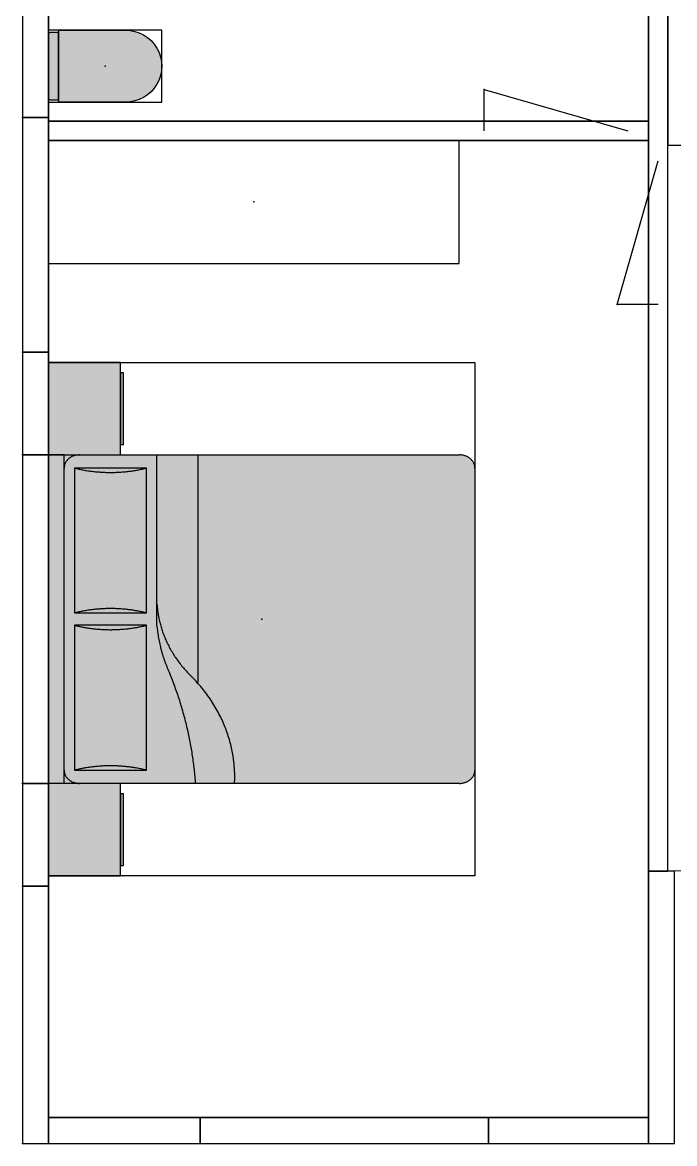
# Model space of a CAD drawing. Header units: millimetres. Extents: x 0 to 11077, y 0 to 9855.
# Drawn here: x 0 to 3176, y 0 to 5460 of the extents above; entities that cross this region are included whole.
import ezdxf

# ---------------------------------------------------------------- set-up
doc = ezdxf.new("R2010")
doc.units = ezdxf.units.MM
for name, color, linetype, true_color in [('Doors', 96, 'Continuous', 0x007f00), ('Furniture', 37, 'Continuous', 0x75664f), ('FurnitureRefRec', 254, 'Continuous', 0xd5d5d5), ('PT Top Left', 52, 'Continuous', 0xcdcd00), ('PT Top Left Furniture', 211, 'Continuous', 0xff7fff), ('PT Top Right Furniture', 200, 'Continuous', 0xbf3fff), ('Walls', 1, 'Continuous', 0xff0000)]:
    doc.layers.add(name, color=color, linetype=linetype, true_color=true_color)
for name, color, linetype in [('Rooms$Bath Room', 7, 'Continuous'), ('Rooms$Bed Room', 7, 'Continuous'), ('Rooms$Living Room', 7, 'Continuous'), ('Windows', 7, 'Continuous')]:
    doc.layers.add(name, color=color, linetype=linetype)

# ---------------------------------------------------------------- blocks, each defined once
blk = doc.blocks.new('Toilet')
at = {"layer": 'Furniture'}
for points in [[(227.8, 165), (227.8, -165), (227.8, -165.3), (227.8, -165.7), (227.8, -166), (227.7, -166.4), (227.7, -166.7), (227.6, -167), (227.5, -167.4), (227.4, -167.7), (227.3, -168), (227.2, -168.3), (227.1, -168.7), (227, -169), (226.8, -169.3), (226.7, -169.6), (226.5, -169.9), (226.4, -170.2), (226.2, -170.5), (226, -170.8), (225.8, -171), (225.6, -171.3), (225.3, -171.6), (225.1, -171.8), (224.9, -172.1), (224.6, -172.3), (224.4, -172.5), (224.1, -172.8), (223.9, -173), (223.6, -173.2), (223.3, -173.4), (223, -173.5), (222.7, -173.7), (222.4, -173.9), (222.1, -174), (221.8, -174.2), (221.5, -174.3), (221.2, -174.4), (220.8, -174.5), (220.5, -174.6), (220.2, -174.7), (219.8, -174.8), (219.5, -174.9), (219.2, -174.9), (218.8, -174.9), (218.5, -175), (218.1, -175), (217.8, -175), (-98.2, -175), (-104.3, -175), (-110.4, -174.8), (-116.5, -174.3), (-122.6, -173.7), (-128.6, -172.8), (-134.6, -171.7), (-140.6, -170.4), (-146.5, -169), (-152.3, -167.3), (-158.1, -165.4), (-163.9, -163.3), (-169.5, -161), (-175.1, -158.5), (-180.5, -155.8), (-185.9, -152.9), (-191.2, -149.9), (-196.4, -146.6), (-201.4, -143.2), (-206.3, -139.6), (-211.1, -135.8), (-215.8, -131.9), (-220.3, -127.8), (-224.7, -123.6), (-228.9, -119.2), (-233, -114.7), (-236.9, -110), (-240.7, -105.2), (-244.3, -100.2), (-247.7, -95.2), (-250.9, -90), (-253.9, -84.7), (-256.8, -79.3), (-259.5, -73.8), (-261.9, -68.3), (-264.2, -62.6), (-266.3, -56.9), (-268.2, -51.1), (-269.9, -45.2), (-271.3, -39.3), (-272.6, -33.3), (-273.7, -27.3), (-274.5, -21.3), (-275.1, -15.2), (-275.6, -9.1), (-275.8, -3), (-275.8, 3), (-275.6, 9.1), (-275.1, 15.2), (-274.5, 21.3), (-273.7, 27.3), (-272.6, 33.3), (-271.3, 39.3), (-269.9, 45.2), (-268.2, 51.1), (-266.3, 56.9), (-264.2, 62.6), (-261.9, 68.3), (-259.5, 73.8), (-256.8, 79.3), (-253.9, 84.7), (-250.9, 90), (-247.7, 95.2), (-244.3, 100.2), (-240.7, 105.2), (-236.9, 110), (-233, 114.7), (-228.9, 119.2), (-224.7, 123.6), (-220.3, 127.8), (-215.8, 131.9), (-211.1, 135.8), (-206.3, 139.6), (-201.4, 143.2), (-196.4, 146.6), (-191.2, 149.9), (-185.9, 152.9), (-180.5, 155.8), (-175.1, 158.5), (-169.5, 161), (-163.9, 163.3), (-158.1, 165.4), (-152.3, 167.3), (-146.5, 169), (-140.6, 170.4), (-134.6, 171.7), (-128.6, 172.8), (-122.6, 173.7), (-116.5, 174.3), (-110.4, 174.8), (-104.3, 175), (-98.2, 175), (217.8, 175), (218.1, 175), (218.5, 175), (218.8, 174.9), (219.2, 174.9), (219.5, 174.9), (219.8, 174.8), (220.2, 174.7), (220.5, 174.6), (220.8, 174.5), (221.2, 174.4), (221.5, 174.3), (221.8, 174.2), (222.1, 174), (222.4, 173.9), (222.7, 173.7), (223, 173.5), (223.3, 173.4), (223.6, 173.2), (223.9, 173), (224.1, 172.8), (224.4, 172.5), (224.6, 172.3), (224.9, 172.1), (225.1, 171.8), (225.3, 171.6), (225.6, 171.3), (225.8, 171), (226, 170.8), (226.2, 170.5), (226.4, 170.2), (226.5, 169.9), (226.7, 169.6), (226.8, 169.3), (227, 169), (227.1, 168.7), (227.2, 168.3), (227.3, 168), (227.4, 167.7), (227.5, 167.4), (227.6, 167), (227.7, 166.7), (227.7, 166.4), (227.8, 166), (227.8, 165.7), (227.8, 165.3)], [(227.8, 165), (265.8, 165), (266.1, 165), (266.5, 165), (266.8, 164.9), (267.2, 164.9), (267.5, 164.9), (267.8, 164.8), (268.2, 164.7), (268.5, 164.6), (268.8, 164.5), (269.2, 164.4), (269.5, 164.3), (269.8, 164.2), (270.1, 164), (270.4, 163.9), (270.7, 163.7), (271, 163.5), (271.3, 163.4), (271.6, 163.2), (271.9, 163), (272.1, 162.8), (272.4, 162.5), (272.6, 162.3), (272.9, 162.1), (273.1, 161.8), (273.3, 161.6), (273.6, 161.3), (273.8, 161), (274, 160.8), (274.2, 160.5), (274.4, 160.2), (274.5, 159.9), (274.7, 159.6), (274.8, 159.3), (275, 159), (275.1, 158.7), (275.2, 158.3), (275.3, 158), (275.4, 157.7), (275.5, 157.4), (275.6, 157), (275.7, 156.7), (275.7, 156.4), (275.8, 156), (275.8, 155.7), (275.8, 155.3), (275.8, 155), (275.8, -155), (275.8, -155.3), (275.8, -155.7), (275.8, -156), (275.7, -156.4), (275.7, -156.7), (275.6, -157), (275.5, -157.4), (275.4, -157.7), (275.3, -158), (275.2, -158.3), (275.1, -158.7), (275, -159), (274.8, -159.3), (274.7, -159.6), (274.5, -159.9), (274.4, -160.2), (274.2, -160.5), (274, -160.8), (273.8, -161), (273.6, -161.3), (273.3, -161.6), (273.1, -161.8), (272.9, -162.1), (272.6, -162.3), (272.4, -162.5), (272.1, -162.8), (271.9, -163), (271.6, -163.2), (271.3, -163.4), (271, -163.5), (270.7, -163.7), (270.4, -163.9), (270.1, -164), (269.8, -164.2), (269.5, -164.3), (269.2, -164.4), (268.8, -164.5), (268.5, -164.6), (268.2, -164.7), (267.8, -164.8), (267.5, -164.9), (267.2, -164.9), (266.8, -164.9), (266.5, -165), (266.1, -165), (265.8, -165), (227.8, -165)]]:
    blk.add_hatch(color=7, dxfattribs=at).paths.add_polyline_path(points, flags=0)
at = {"layer": 'Furniture', "color": 37, "true_color": 0x766750}
for p, q in [((-98.2, 175), (217.8, 175)), ((227.8, 165), (265.8, 165)), ((227.8, -165), (227.8, 165)), ((227.8, 165), (227.8, -165)), ((275.8, 155), (275.8, -155)), ((217.8, -175), (-98.2, -175)), ((265.8, -165), (227.8, -165))]:
    blk.add_line(p, q, dxfattribs=at)
at = {"layer": 'Furniture', "color": 37, "true_color": 0x766750, "extrusion": (0, 0, -1)}
for centre, radius, start, end in [((100.8, 0), 175, 269.1583, 90.8417), ((-217.8, 165), 10, 90, 180), ((-265.8, 155), 10, 90, 180), ((-265.8, -155), 10, 180, 270), ((-217.8, -165), 10, 180, 270)]:
    blk.add_arc(centre, radius, start, end, dxfattribs=at)
at = {"layer": 'FurnitureRefRec'}
blk.add_lwpolyline([(-275.8, -175), (275.8, -175), (275.8, 175), (-275.8, 175)], close=True, dxfattribs=at)
at = {"layer": 'PT Top Left Furniture'}
blk.add_point((275.8, 175), dxfattribs=at)
at = {"layer": 'PT Top Right Furniture'}
blk.add_point((275.8, -175), dxfattribs=at)
blk = doc.blocks.new('Bedopstelling Groot')
at = {"layer": 'Furniture'}
for points in [[(-800, 1038.1), (-800, 688.1), (-1250, 688.1), (-1250, 1038.1)], [(-800, -962.8), (-800, -964.5), (-799.9, -966.2), (-799.9, -967.9), (-799.7, -969.6), (-799.6, -971.3), (-799.4, -973), (-799.2, -974.8), (-798.9, -976.5), (-798.6, -978.2), (-798.3, -980), (-797.9, -981.8), (-797.5, -983.5), (-797.1, -985.3), (-796.6, -987), (-796.1, -988.8), (-795.5, -990.5), (-794.9, -992.2), (-794.2, -994), (-793.6, -995.7), (-792.8, -997.4), (-792.1, -999.1), (-791.3, -1000.7), (-790.4, -1002.4), (-789.5, -1004), (-788.6, -1005.6), (-787.7, -1007.2), (-786.7, -1008.7), (-785.6, -1010.3), (-784.6, -1011.8), (-783.5, -1013.2), (-782.4, -1014.6), (-781.2, -1016), (-780, -1017.4), (-778.8, -1018.7), (-777.6, -1020), (-776.3, -1021.3), (-775, -1022.5), (-773.7, -1023.6), (-772.3, -1024.7), (-770.9, -1025.8), (-769.6, -1026.9), (-768.2, -1027.8), (-766.7, -1028.8), (-765.3, -1029.7), (-763.9, -1030.5), (-762.4, -1031.3), (-760.9, -1032.1), (-759.5, -1032.8), (-758, -1033.5), (-756.5, -1034.1), (-755, -1034.7), (-753.5, -1035.2), (-752, -1035.7), (-750.5, -1036.1), (-749, -1036.5), (-747.5, -1036.8), (-746, -1037.1), (-744.5, -1037.4), (-743.1, -1037.6), (-741.6, -1037.8), (-740.1, -1037.9), (-738.7, -1038), (-737.3, -1038.1), (-735.8, -1038.1), (735.8, -1038.1), (737.3, -1038.1), (738.7, -1038), (740.1, -1037.9), (741.6, -1037.8), (743.1, -1037.6), (744.5, -1037.4), (746, -1037.1), (747.5, -1036.8), (749, -1036.5), (750.5, -1036.1), (752, -1035.7), (753.5, -1035.2), (755, -1034.7), (756.5, -1034.1), (758, -1033.5), (759.5, -1032.8), (760.9, -1032.1), (762.4, -1031.3), (763.9, -1030.5), (765.3, -1029.7), (766.7, -1028.8), (768.2, -1027.8), (769.6, -1026.9), (770.9, -1025.8), (772.3, -1024.7), (773.7, -1023.6), (775, -1022.5), (776.3, -1021.3), (777.6, -1020), (778.8, -1018.7), (780, -1017.4), (781.2, -1016), (782.4, -1014.6), (783.5, -1013.2), (784.6, -1011.8), (785.6, -1010.3), (786.7, -1008.7), (787.7, -1007.2), (788.6, -1005.6), (789.5, -1004), (790.4, -1002.4), (791.3, -1000.7), (792.1, -999.1), (792.8, -997.4), (793.6, -995.7), (794.2, -994), (794.9, -992.2), (795.5, -990.5), (796.1, -988.8), (796.6, -987), (797.1, -985.3), (797.5, -983.5), (797.9, -981.8), (798.3, -980), (798.6, -978.2), (798.9, -976.5), (799.2, -974.8), (799.4, -973), (799.6, -971.3), (799.7, -969.6), (799.9, -967.9), (799.9, -966.2), (800, -964.5), (800, -962.8), (800, 1038.1), (-800, 1038.1), (-800, 961.9)], [(1250, 1038.1), (1250, 688.1), (800, 688.1), (800, 1038.1)], [(-850, 688.1), (-850, 673.1), (-1200, 673.1), (-1200, 688.1)], [(1200, 688.1), (1200, 673.1), (850, 673.1), (850, 688.1)]]:
    blk.add_hatch(color=7, dxfattribs=at).paths.add_polyline_path(points, flags=0)
at = {"layer": 'Furniture', "color": 37, "true_color": 0x766750}
for p, q in [((-800, 961.9), (-800, 1038.1)), ((800, 1038.1), (-800, 1038.1)), ((800, 961.9), (800, 1038.1)), ((800, 961.9), (-800, 961.9)), ((-800, 886.6), (-800, -962.8)), ((-735.8, 911.7), (-30, 911.7)), ((-735.8, 560.3), (-735.8, 911.7)), ((-30, 911.7), (-30, 560.3)), ((30, 911.7), (735.8, 911.7)), ((30, 560.3), (30, 911.7)), ((735.8, 911.7), (735.8, 560.3)), ((800, -962.8), (800, 886.6)), ((-30, 560.3), (-735.8, 560.3)), ((735.8, 560.3), (30, 560.3)), ((34.2, 510.1), (-800, 510.1)), ((308, 309.3), (-800, 309.3)), ((-735.8, -1038.1), (735.8, -1038.1))]:
    blk.add_line(p, q, dxfattribs=at)
for points in [[(-800, 1038.1), (-800, 688.1), (-1250, 688.1), (-1250, 1038.1)], [(1250, 1038.1), (1250, 688.1), (800, 688.1), (800, 1038.1)], [(-850, 688.1), (-850, 673.1), (-1200, 673.1), (-1200, 688.1)], [(1200, 688.1), (1200, 673.1), (850, 673.1), (850, 688.1)]]:
    blk.add_lwpolyline(points, close=True, dxfattribs=at)
for points, weights in [([(-800, 886.6), (-800, 961.9), (-735.8, 961.9)], [1, 0.707106781186, 1]), ([(735.8, 961.9), (800, 961.9), (800, 886.6)], [1, 0.707106781186, 1]), ([(-735.8, 911.7), (-692.2, 736), (-735.8, 560.3)], [1, 0.959999998575, 1]), ([(-30, 560.3), (-73.6, 736), (-30, 911.7)], [1, 0.959999998575, 1]), ([(30, 911.7), (73.6, 736), (30, 560.3)], [1, 0.959999998575, 1]), ([(735.8, 560.3), (692.2, 736), (735.8, 911.7)], [1, 0.959999998575, 1]), ([(-72.8, 510.1), (133.4, 496.7), (286.7, 334.4)], [1, 0.942933891278, 1]), ([(34.2, 510.1), (153.8, 499.5), (265.3, 447.3)], [1, 0.988393644073, 1]), ([(800, 321.8), (525.2, 340.8), (265.3, 447.3)], [1, 0.990404896115, 1]), ([(800, 132.1), (510.3, 117.7), (286.7, 334.4)], [1, 0.933646644704, 1]), ([(-735.8, -1038.1), (-800, -1038.1), (-800, -962.8)], [1, 0.707106781186, 1]), ([(800, -962.8), (800, -1038.1), (735.8, -1038.1)], [1, 0.707106781187, 1])]:
    blk.add_rational_spline(points, weights, degree=2, dxfattribs=at)
at = {"layer": 'FurnitureRefRec'}
blk.add_lwpolyline([(-1250, -1038.1), (1250, -1038.1), (1250, 1038.1), (-1250, 1038.1)], close=True, dxfattribs=at)
at = {"layer": 'PT Top Left Furniture'}
blk.add_point((-1250, 1038.1), dxfattribs=at)
at = {"layer": 'PT Top Right Furniture'}
blk.add_point((1250, 1038.1), dxfattribs=at)

msp = doc.modelspace()

# ---------------------------------------------------------------- linework, layer by layer
at = {"layer": 'Doors'}
for points in [[(2248.5, 4932.5), (2248.5, 5132.5), (2948.5, 4932.5)], [(3095.5, 4085.5), (2895.5, 4085.5), (3095.5, 4785.5)]]:
    msp.add_lwpolyline(points, dxfattribs=at)
at = {"layer": 'Furniture'}
for points in [[(3142.5, 6862), (3142.5, 4862), (3742.5, 4862), (3742.5, 6862)], [(2127, 4885.5), (127, 4885.5), (127, 4285.5), (2127, 4285.5)]]:
    msp.add_lwpolyline(points, close=True, dxfattribs=at)
at = {"layer": 'PT Top Left'}
for p in [(402.8, 5247), (2248.5, 5132.5), (0, 4997), (127, 4997), (127, 4979.5), (3048.5, 4979.5), (127, 4885.5), (3048.5, 4885.5), (1127, 4585.5), (2895.5, 4085.5), (0, 3854), (127, 3854), (0, 3354), (127, 3354), (1165.1, 2554), (0, 1754), (127, 1754), (3048.5, 1327), (3142.5, 1328.2), (0, 1254), (127, 1254), (127, 127), (866, 127), (2270, 127), (3048.5, 127), (0, 0), (127, 0), (866, 0), (3048.5, 0), (2270, 0)]:
    msp.add_point(p, dxfattribs=at)
at = {"layer": 'Rooms$Bath Room'}
msp.add_lwpolyline([(127, 4979.5), (3048.5, 4979.5), (3048.5, 6768), (127, 6768)], close=True, dxfattribs=at)
at = {"layer": 'Rooms$Bed Room'}
msp.add_lwpolyline([(127, 127), (3048.5, 127), (3048.5, 4885.5), (127, 4885.5)], close=True, dxfattribs=at)
at = {"layer": 'Rooms$Living Room'}
msp.add_lwpolyline([(127, 6862), (127, 9728), (6195.5, 9728), (6195.5, 9255), (7936.1, 9255), (7935.3, 6188), (8029.3, 6188), (8029.4, 6768), (9020, 6768), (9020, 4979.5), (7935.4, 4979.5), (7934.5, 1327), (3142.5, 1328.2), (3142.5, 6862)], close=True, dxfattribs=at)
at = {"layer": 'Walls'}
for points in [[(3142.5, 6862), (3048.5, 6862), (3048.5, 1327), (3142.5, 1327)], [(3048.5, 4885.5), (3048.5, 4979.5), (127, 4979.5), (127, 4885.5)]]:
    msp.add_lwpolyline(points, close=True, dxfattribs=at)
for points in [[(0, 4997), (0, 3854)], [(127, 4997), (0, 4997)], [(127, 3854), (127, 4997)], [(0, 3854), (127, 3854)], [(0, 3354), (0, 1754)], [(127, 3354), (0, 3354)], [(127, 1754), (127, 3354)], [(0, 1754), (127, 1754)], [(3048.5, 1327), (3048.5, 0)], [(3175.5, 1327), (3048.5, 1327)], [(3175.5, 0), (3175.5, 1327)], [(0, 1254), (0, 0)], [(127, 1254), (0, 1254)], [(127, 0), (127, 1254)], [(127, 127), (127, 0)], [(866, 127), (127, 127)], [(866, 0), (866, 127)], [(2270, 127), (2270, 0)], [(3048.5, 127), (2270, 127)], [(3048.5, 0), (3048.5, 127)], [(0, 0), (127, 0)], [(127, 0), (866, 0)], [(2270, 0), (3048.5, 0)], [(3048.5, 0), (3175.5, 0)]]:
    msp.add_open_spline(points, degree=1, dxfattribs=at)
at = {"layer": 'Windows'}
for points in [[(0, 4997), (127, 4997), (127, 5497), (0, 5497)], [(0, 3354), (127, 3354), (127, 3854), (0, 3854)], [(0, 1254), (127, 1254), (127, 1754), (0, 1754)], [(2270, 0), (2270, 127), (866, 127), (866, 0)]]:
    msp.add_lwpolyline(points, close=True, dxfattribs=at)

# ---------------------------------------------------------------- block references
at = {"layer": 'Furniture', "rotation": 180}
msp.add_blockref('Toilet', (402.8, 5247), dxfattribs=at)
at = {"layer": 'Furniture', "xscale": -1, "rotation": 89.99999999999996}
msp.add_blockref('Bedopstelling Groot', (1165.1, 2554), dxfattribs=at)

doc.saveas('drawing.dxf')
